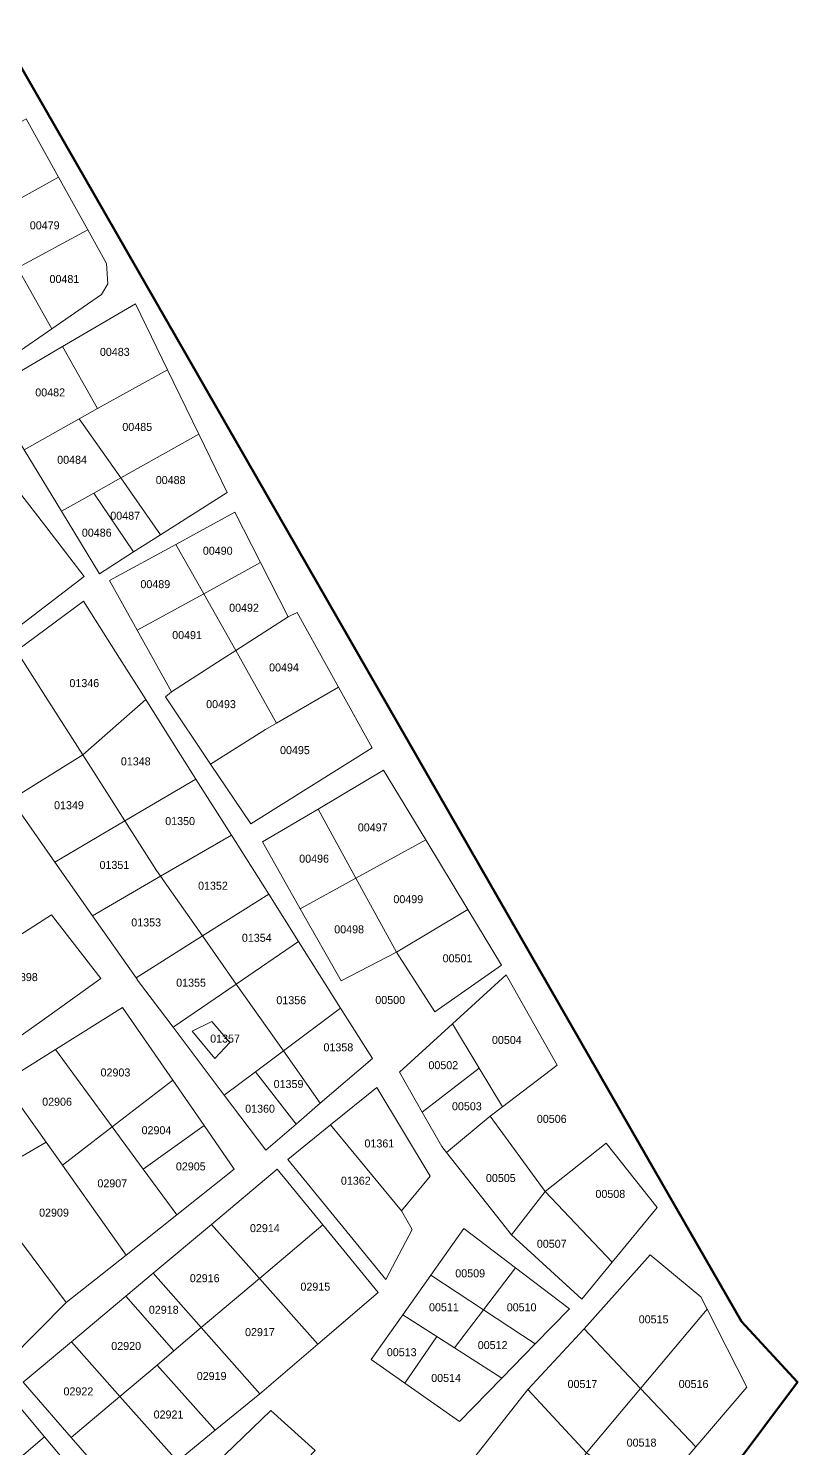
# Model space of a CAD drawing. Header units: metres. Extents: x 245225 to 248406, y 1633796 to 1637634.
# Drawn here: x 248228.2 to 248372.4, y 1635576.7 to 1635842.8 of the extents above; entities that cross this region are included whole.
import ezdxf
from ezdxf.enums import TextEntityAlignment as Align

# ---------------------------------------------------------------- set-up
doc = ezdxf.new("R2010")
doc.units = ezdxf.units.M
doc.header["$MEASUREMENT"] = 0
doc.layers.add('historique_numero_parcelle', color=7, linetype='Continuous')
doc.layers.add('Limites_Communes', color=7, linetype='Continuous', lineweight=211, plot=False)
doc.layers.add('LIMITES_PARCELLES', color=7, linetype='Continuous', lineweight=0, true_color=0xffffff)
doc.styles.add('Style-FANCY', font='FANCY.shx')

msp = doc.modelspace()

# ---------------------------------------------------------------- linework, layer by layer
at = {"layer": 'Limites_Communes', "color": 210, "lineweight": 80, "flags": 128}
msp.add_lwpolyline([(248217.2385, 1636236.7707), (248275.3777, 1636195.0512), (248148.5522, 1635981.3904), (248146.6045, 1635975.4591), (248342.7719, 1635633.7657), (248361.87, 1635600.4997), (248372.369, 1635589.1554), (248359.7581, 1635572.275), (248054, 1635163)], dxfattribs=at)
at = {"layer": 'limites_parcelles', "flags": 128}
for points in [[(248232.634, 1635786.547), (248226.191, 1635797.958), (248239.363, 1635805.123), (248242.891, 1635798.773), (248243.103, 1635794.963), (248241.939, 1635792.952), (248232.634, 1635786.547)], [(248241.166, 1635771.593), (248237.735, 1635769.658), (248227.466, 1635763.865), (248220.693, 1635775.039), (248234.664, 1635783.229), (248241.166, 1635771.593)], [(248260.164, 1635766.804), (248245.536, 1635758.592), (248237.735, 1635769.658), (248241.166, 1635771.593), (248254.306, 1635778.881), (248260.164, 1635766.804)], [(248245.536, 1635758.592), (248240.515, 1635755.773), (248234.439, 1635752.362), (248227.466, 1635763.865), (248237.735, 1635769.658), (248245.536, 1635758.592)], [(248238.684, 1635740.114), (248225.571, 1635730.093), (248218.332, 1635741.268), (248211.04, 1635752.525), (248217.524, 1635756.867), (248222.988, 1635760.526), (248231.057, 1635750.033), (248238.684, 1635740.114)], [(248267.092, 1635726.254), (248264.582, 1635724.638), (248255.088, 1635718.524), (248248.644, 1635730.065), (248261.09, 1635736.901), (248267.092, 1635726.254)], [(248250.232, 1635717.058), (248238.426, 1635706.696), (248231.912, 1635716.926), (248226.022, 1635726.177), (248238.576, 1635735.516), (248245.339, 1635724.805), (248250.232, 1635717.058)], [(248274.751, 1635712.646), (248267.092, 1635726.254), (248276.937, 1635732.594), (248278.599, 1635733.376), (248286.364, 1635719.387), (248274.751, 1635712.646)], [(248231.912, 1635716.926), (248238.426, 1635706.696), (248225.013, 1635698.339), (248212.541, 1635716.148), (248226.022, 1635726.177), (248231.912, 1635716.926)], [(248272.651, 1635711.427), (248262.374, 1635704.981), (248253.924, 1635717.572), (248255.088, 1635718.524), (248264.582, 1635724.638), (248267.092, 1635726.254), (248274.751, 1635712.646), (248272.651, 1635711.427)], [(248262.374, 1635704.981), (248272.651, 1635711.427), (248274.751, 1635712.646), (248286.364, 1635719.387), (248292.659, 1635708.047), (248269.905, 1635693.759), (248262.374, 1635704.981)], [(248259.633, 1635702.17), (248246.31, 1635694.315), (248240.424, 1635703.56), (248238.426, 1635706.696), (248250.232, 1635717.058), (248253.556, 1635711.793), (248259.633, 1635702.17)], [(248240.424, 1635703.56), (248246.31, 1635694.315), (248233.231, 1635686.605), (248225.013, 1635698.339), (248238.426, 1635706.696), (248240.424, 1635703.56)], [(248266.274, 1635691.653), (248252.986, 1635683.945), (248252.225, 1635685.026), (248246.31, 1635694.315), (248259.633, 1635702.17), (248266.274, 1635691.653)], [(248252.986, 1635683.945), (248240.262, 1635676.564), (248233.231, 1635686.605), (248246.31, 1635694.315), (248252.225, 1635685.026), (248252.986, 1635683.945)], [(248231.172, 1635657.183), (248223.035, 1635651.364), (248213.693, 1635663.953), (248221.698, 1635669.814), (248232.546, 1635676.694), (248241.806, 1635664.787), (248231.172, 1635657.183)], [(248267.201, 1635663.758), (248255.348, 1635655.676), (248248.895, 1635664.237), (248248.411, 1635664.927), (248260.858, 1635672.766), (248267.201, 1635663.758)], [(248317.102, 1635640.763), (248312.734, 1635647.98), (248307.701, 1635656.296), (248317.792, 1635665.507), (248327.317, 1635648.521), (248317.102, 1635640.763)], [(248276.027, 1635651.224), (248270.801, 1635647.326), (248264.938, 1635642.953), (248255.348, 1635655.676), (248267.201, 1635663.758), (248276.027, 1635651.224)], [(248243.963, 1635636.992), (248234.637, 1635629.792), (248231.565, 1635634.134), (248223.603, 1635645.389), (248233.33, 1635651.483), (248243.963, 1635636.992)], [(248223.603, 1635645.389), (248231.565, 1635634.134), (248220.56, 1635627.724), (248219, 1635626.815), (248218.13, 1635628.145), (248211.722, 1635637.95), (248210.374, 1635640.044), (248222.439, 1635647.346), (248223.603, 1635645.389)], [(248302.04, 1635639.77), (248312.734, 1635647.98), (248317.102, 1635640.763), (248314.776, 1635638.996), (248306.616, 1635632.154), (248305.727, 1635633.281), (248302.04, 1635639.77)], [(248249.769, 1635629.08), (248256.048, 1635620.522), (248246.538, 1635612.97), (248234.637, 1635629.792), (248243.963, 1635636.992), (248249.769, 1635629.08)], [(248298.168, 1635621.275), (248300.171, 1635617.723), (248295.25, 1635608.357), (248276.835, 1635630.899), (248284.853, 1635637.39), (248298.168, 1635621.275)], [(248234.637, 1635629.792), (248246.538, 1635612.97), (248235.324, 1635604.065), (248226.778, 1635615.543), (248223.405, 1635622.151), (248220.56, 1635627.724), (248231.565, 1635634.134), (248234.637, 1635629.792)], [(248355.434, 1635602.84), (248342.95, 1635587.979), (248332.397, 1635599.149), (248344.764, 1635613), (248354.263, 1635605.142), (248355.434, 1635602.84)], [(248282.493, 1635596.257), (248271.969, 1635587.264), (248271.597, 1635586.959), (248260.645, 1635599.366), (248271.541, 1635608.585), (248282.493, 1635596.257)], [(248255.499, 1635595.012), (248252.355, 1635592.352), (248245.403, 1635586.47), (248236.31, 1635596.713), (248246.525, 1635605.282), (248255.499, 1635595.012)], [(248271.597, 1635586.959), (248263.272, 1635580.123), (248252.355, 1635592.352), (248255.499, 1635595.012), (248260.645, 1635599.366), (248271.597, 1635586.959)], [(248298.761, 1635588.967), (248304.762, 1635597.702), (248308.06, 1635595.583), (248316.931, 1635589.872), (248309.012, 1635581.771), (248298.761, 1635588.967)], [(248231.266, 1635578.928), (248220.859, 1635570.015), (248218.066, 1635573.488), (248217.113, 1635574.917), (248226.84, 1635584.195), (248231.266, 1635578.928)]]:
    msp.add_lwpolyline(points, close=True, dxfattribs=at)
at = {"layer": 'limites_parcelles'}
for points in [[(248233.908, 1635814.942), (248220.731, 1635807.628), (248214.637, 1635818.423), (248227.807, 1635825.925)], [(248239.363, 1635805.123), (248226.191, 1635797.958), (248220.731, 1635807.628), (248233.908, 1635814.942)], [(248232.634, 1635786.547), (248219.184, 1635777.288), (248212.311, 1635790.407), (248226.191, 1635797.958)], [(248254.306, 1635778.881), (248241.166, 1635771.593), (248234.664, 1635783.229), (248248.315, 1635791.232)], [(248253.03, 1635747.963), (248245.536, 1635758.592), (248260.164, 1635766.804), (248265.46, 1635755.884)], [(248247.947, 1635744.725), (248240.515, 1635755.773), (248245.536, 1635758.592), (248253.03, 1635747.963)], [(248247.947, 1635744.725), (248241.542, 1635740.644), (248234.439, 1635752.362), (248240.515, 1635755.773)], [(248271.751, 1635742.756), (248261.09, 1635736.901), (248255.877, 1635746.148), (248266.942, 1635752.179)], [(248261.09, 1635736.901), (248248.644, 1635730.065), (248243.447, 1635739.374), (248255.877, 1635746.148)], [(248276.937, 1635732.594), (248267.092, 1635726.254), (248261.09, 1635736.901), (248271.751, 1635742.756)], [(248302.688, 1635690.752), (248289.615, 1635683.587), (248282.515, 1635696.537), (248294.776, 1635703.813)], [(248289.615, 1635683.587), (248279.19, 1635677.874), (248272.128, 1635690.373), (248282.515, 1635696.537)], [(248273.266, 1635680.581), (248260.858, 1635672.766), (248252.986, 1635683.945), (248266.274, 1635691.653)], [(248310.566, 1635677.749), (248297.21, 1635669.735), (248289.615, 1635683.587), (248302.688, 1635690.752)], [(248260.858, 1635672.766), (248248.411, 1635664.927), (248240.262, 1635676.564), (248252.986, 1635683.945)], [(248297.21, 1635669.735), (248286.839, 1635664.338), (248279.19, 1635677.874), (248289.615, 1635683.587)], [(248278.867, 1635671.712), (248267.201, 1635663.758), (248260.858, 1635672.766), (248273.266, 1635680.581)], [(248297.21, 1635669.735), (248310.566, 1635677.749), (248316.895, 1635667.301), (248304.407, 1635658.517)], [(248286.753, 1635659.224), (248276.027, 1635651.224), (248267.201, 1635663.758), (248278.867, 1635671.712)], [(248255.303, 1635645.745), (248243.963, 1635636.992), (248233.33, 1635651.483), (248245.907, 1635659.363)], [(248262.646, 1635656.755), (248266.02, 1635652.786), (248263.175, 1635649.809), (248258.942, 1635654.902)], [(248282.936, 1635641.413), (248276.027, 1635651.224), (248286.753, 1635659.224), (248292.71, 1635649.791)], [(248312.734, 1635647.98), (248302.04, 1635639.77), (248297.79, 1635647.251), (248307.701, 1635656.296)], [(248278.395, 1635637.521), (248270.801, 1635647.326), (248276.027, 1635651.224), (248282.936, 1635641.413)], [(248278.395, 1635637.521), (248272.707, 1635632.646), (248264.938, 1635642.953), (248270.801, 1635647.326)], [(248261.18, 1635637.229), (248249.769, 1635629.08), (248243.963, 1635636.992), (248255.303, 1635645.745)], [(248298.168, 1635621.275), (248284.853, 1635637.39), (248293.503, 1635644.393), (248303.505, 1635627.724)], [(248325.095, 1635624.867), (248318.745, 1635616.771), (248306.616, 1635632.154), (248314.776, 1635638.996)], [(248256.048, 1635620.522), (248249.769, 1635629.08), (248261.18, 1635637.229), (248266.81, 1635629.069)], [(248337.633, 1635611.637), (248325.095, 1635624.867), (248336.525, 1635633.916), (248346.05, 1635621.851)], [(248283.411, 1635618.627), (248271.541, 1635608.585), (248262.54, 1635618.717), (248274.879, 1635629.069)], [(248337.633, 1635611.637), (248331.921, 1635604.706), (248318.745, 1635616.771), (248325.095, 1635624.867)], [(248271.541, 1635608.585), (248260.645, 1635599.366), (248251.638, 1635609.571), (248262.54, 1635618.717)], [(248282.493, 1635596.257), (248271.541, 1635608.585), (248283.411, 1635618.627), (248293.797, 1635605.917)], [(248313.519, 1635602.714), (248303.657, 1635609.223), (248309.806, 1635617.966), (248319.535, 1635610.573)], [(248235.324, 1635604.065), (248224.608, 1635593.217), (248214.687, 1635604.595), (248226.778, 1635615.543)], [(248260.645, 1635599.366), (248255.499, 1635595.012), (248246.525, 1635605.282), (248251.638, 1635609.571)], [(248313.519, 1635602.714), (248308.06, 1635595.583), (248298.421, 1635601.777), (248303.657, 1635609.223)], [(248323.223, 1635596.31), (248313.519, 1635602.714), (248319.535, 1635610.573), (248329.65, 1635602.885)], [(248304.762, 1635597.702), (248298.761, 1635588.967), (248292.502, 1635593.36), (248298.421, 1635601.777)], [(248323.223, 1635596.31), (248316.931, 1635589.872), (248308.06, 1635595.583), (248313.519, 1635602.714)], [(248353.307, 1635577.017), (248342.95, 1635587.979), (248355.434, 1635602.84), (248362.877, 1635588.196)], [(248321.811, 1635587.791), (248332.397, 1635599.149), (248342.95, 1635587.979), (248332.791, 1635575.885)], [(248245.403, 1635586.47), (248236.279, 1635578.75), (248227.254, 1635589.116), (248236.31, 1635596.713)], [(248263.272, 1635580.123), (248256.196, 1635574.314), (248245.403, 1635586.47), (248252.355, 1635592.352)], [(248332.791, 1635575.885), (248323.801, 1635562.809), (248310.967, 1635573.969), (248321.811, 1635587.791)], [(248353.307, 1635577.017), (248344.939, 1635567.241), (248332.791, 1635575.885), (248342.95, 1635587.979)], [(248256.196, 1635574.314), (248246.833, 1635566.627), (248236.279, 1635578.75), (248245.403, 1635586.47)], [(248281.995, 1635576.315), (248268.711, 1635562.448), (248259.93, 1635570.596), (248273.689, 1635583.825)], [(248220.859, 1635570.015), (248231.266, 1635578.928), (248236.519, 1635572.675), (248225.862, 1635563.794)]]:
    msp.add_3dface(points, dxfattribs=at)

# ---------------------------------------------------------------- texts
at = {"layer": 'historique_numero_parcelle', "style": 'Style-FANCY'}
for s, p in [('00479', (248231.30191, 1635805.940573)), ('00481', (248234.995349, 1635795.879055)), ('00483', (248244.434138, 1635782.224137)), ('00482', (248232.327866, 1635774.626664)), ('00485', (248248.640555, 1635768.158545)), ('00484', (248236.431687, 1635761.998432)), ('00488', (248254.898883, 1635758.199696)), ('00487', (248246.383453, 1635751.52624)), ('00486', (248241.048486, 1635748.343515)), ('00490', (248263.722098, 1635744.955452)), ('00489', (248252.026208, 1635738.692671)), ('00492', (248268.646684, 1635734.277923)), ('00491', (248257.976748, 1635729.144495)), ('00494', (248276.136158, 1635723.087051)), ('01346', (248238.725726, 1635720.145657)), ('00493', (248264.337671, 1635716.208258)), ('00495', (248278.188068, 1635707.584099)), ('01348', (248248.363294, 1635705.483304)), ('01349', (248235.846639, 1635697.26982)), ('01350', (248256.673532, 1635694.292432)), ('00497', (248292.756634, 1635693.107833)), ('01351', (248244.362068, 1635686.078948)), ('00496', (248281.778912, 1635687.255726)), ('01352', (248262.829264, 1635682.177543)), ('00499', (248299.425343, 1635679.658253)), ('01353', (248250.312609, 1635675.298749)), ('01354', (248271.036906, 1635672.42403)), ('00498', (248288.345026, 1635674.011482)), ('00501', (248308.658941, 1635668.570049)), ('02898', (248227.21436, 1635665.055043)), ('01355', (248258.725443, 1635664.005209)), ('01356', (248277.500425, 1635660.719815)), ('00500', (248296.039691, 1635660.767239)), ('01357', (248265.095724, 1635653.535997)), ('00504', (248317.892539, 1635653.272435)), ('01358', (248286.323641, 1635651.890319)), ('00502', (248305.991457, 1635648.549681)), ('02903', (248244.559131, 1635647.184005)), ('01359', (248276.987447, 1635645.011526)), ('02906', (248233.617709, 1635641.700176)), ('01360', (248271.65248, 1635640.391441)), ('00503', (248310.403065, 1635640.84954)), ('00506', (248326.305372, 1635638.488163)), ('02904', (248252.241223, 1635636.360659)), ('01361', (248294.005481, 1635633.878405)), ('02905', (248258.67215, 1635629.578029)), ('01362', (248289.593873, 1635626.896944)), ('00505', (248316.763988, 1635627.399959)), ('02907', (248243.967478, 1635626.403181)), ('00508', (248337.283094, 1635624.422571)), ('02909', (248233.041055, 1635620.919352)), ('02914', (248272.551768, 1635618.006068)), ('00507', (248326.305372, 1635615.079733)), ('02916', (248261.280589, 1635608.625835)), ('00509', (248311.023047, 1635609.542048)), ('02915', (248282.010127, 1635607.038411)), ('02918', (248253.609926, 1635602.709072)), ('00511', (248306.098461, 1635603.176598)), ('00510', (248320.667027, 1635603.176598)), ('00515', (248345.39255, 1635600.917889)), ('02917', (248271.630358, 1635598.524045)), ('02920', (248246.56544, 1635595.926442)), ('00513', (248298.198605, 1635594.757776)), ('00512', (248315.229463, 1635596.092467)), ('02919', (248262.57806, 1635590.298302)), ('00514', (248306.508843, 1635589.932354)), ('02922', (248237.612306, 1635587.412076)), ('00517', (248332.055131, 1635588.803)), ('00516', (248352.882023, 1635588.803)), ('02921', (248254.501695, 1635583.082738)), ('00518', (248343.135448, 1635577.817465))]:
    msp.add_text(s, height=1.499994, dxfattribs=at).set_placement(p, align=Align.MIDDLE_CENTER)

doc.saveas('drawing.dxf')
